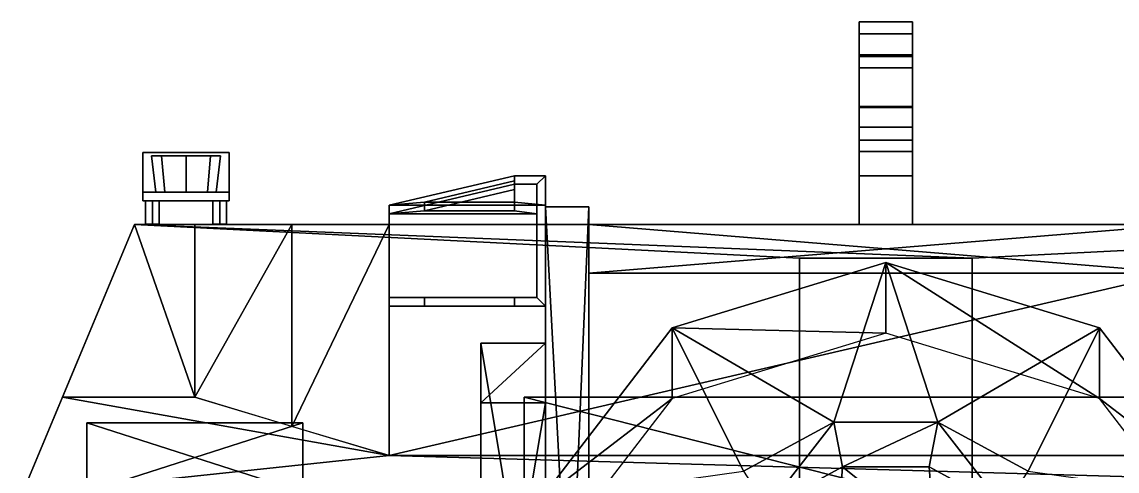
# Model space of a CAD drawing. Header units: millimetres. Extents: x -10.2 to 10.2, y -18.1 to 28.
# Drawn here: x -10 to 2.68, y 14.27 to 19.47 of the extents above; entities that cross this region are included whole.
import ezdxf

# ---------------------------------------------------------------- set-up
doc = ezdxf.new("R2010")
doc.units = ezdxf.units.MM
doc.header["$MEASUREMENT"] = 0
doc.layers.add('Default', color=7, linetype='Continuous')
doc.layers.add('wheels', color=2, linetype='Continuous')

msp = doc.modelspace()

# ---------------------------------------------------------------- linework, layer by layer
at = {"layer": 'Default', "extrusion": (1, 0, 0)}
for p, q in [((-3.938, 15.062, 6.25), (-3.938, 15.75, 6.25)), ((-3.938, 15.75, 6.25), (-3.938, 15.75, 5.188)), ((-3.938, 15.75, 5.188), (-3.938, 11.25, 4.5)), ((-3.938, 10.625, 5.375), (-3.938, 15.062, 5.562)), ((-3.938, 15.062, 5.562), (-3.938, 15.062, 6.25))]:
    msp.add_line(p, q, dxfattribs=at)
at = {"layer": 'Default'}
for points in [[(-0.31, 19.47, 6.45), (-0.31, 19.07, 5.97), (-0.31, 18.94, 6.59), (-0.31, 19.09, 6.75)], [(-0.31, 19.47, 6.45), (-0.31, 19.09, 6.75), (-0.31, 19.09, 7.18), (-0.31, 19.47, 7.18)], [(-0.31, 19.47, 7.18), (-0.31, 19.09, 7.18), (-0.31, 18.49, 7.44), (-0.31, 19.33, 7.44)], [(-0.31, 19.07, 5.97), (-0.31, 19.47, 6.45), (0.31, 19.47, 6.45), (0.31, 19.07, 5.97)], [(-0.31, 19.47, 6.45), (-0.31, 19.47, 7.18), (0.31, 19.47, 7.18), (0.31, 19.47, 6.45)], [(-0.31, 19.47, 7.18), (-0.31, 19.33, 7.44), (0.31, 19.33, 7.44), (0.31, 19.47, 7.18)], [(0.31, 18.94, 6.59), (0.31, 19.07, 5.97), (0.31, 19.47, 6.45), (0.31, 19.09, 6.75)], [(0.31, 19.09, 7.18), (0.31, 19.09, 6.75), (0.31, 19.47, 6.45), (0.31, 19.47, 7.18)], [(0.31, 18.49, 7.44), (0.31, 19.09, 7.18), (0.31, 19.47, 7.18), (0.31, 19.33, 7.44)], [(-0.31, 19.33, 7.44), (-0.31, 18.49, 7.44), (0.31, 18.49, 7.44), (0.31, 19.33, 7.44)], [(-0.31, 18.49, 7.44), (-0.31, 19.09, 7.18), (0.31, 19.09, 7.18), (0.31, 18.49, 7.44)], [(-0.31, 19.09, 7.18), (-0.31, 19.09, 6.75), (0.31, 19.09, 6.75), (0.31, 19.09, 7.18)], [(-0.31, 19.09, 6.75), (-0.31, 18.94, 6.59), (0.31, 18.94, 6.59), (0.31, 19.09, 6.75)], [(-0.31, 19.07, 5.97), (-0.31, 18.48, 5.97), (-0.31, 18.48, 6.59), (-0.31, 18.94, 6.59)], [(-0.31, 18.48, 5.97), (-0.31, 19.07, 5.97), (0.31, 19.07, 5.97), (0.31, 18.48, 5.97)], [(0.31, 18.48, 6.59), (0.31, 18.48, 5.97), (0.31, 19.07, 5.97), (0.31, 18.94, 6.59)], [(-0.31, 18.94, 6.59), (-0.31, 18.48, 6.59), (0.31, 18.48, 6.59), (0.31, 18.94, 6.59)], [(-0.31, 18.49, 7.18), (-0.31, 18.25, 7.18), (-0.31, 18.1, 7.58), (-0.31, 18.49, 7.58)], [(-0.31, 18.49, 7.44), (-0.31, 18.49, 7.58), (0.31, 18.49, 7.58), (0.31, 18.49, 7.44)], [(-0.31, 18.49, 7.58), (-0.31, 18.1, 7.58), (0.31, 18.1, 7.58), (0.31, 18.49, 7.58)], [(-0.31, 18.25, 7.18), (-0.31, 18.49, 7.18), (0.31, 18.49, 7.18), (0.31, 18.25, 7.18)], [(-0.31, 18.49, 7.18), (-0.31, 18.49, 7.44), (0.31, 18.49, 7.44), (0.31, 18.49, 7.18)], [(-0.31, 18.48, 5.97), (-0.31, 18.1, 6.21), (-0.31, 18.25, 6.86), (-0.31, 18.48, 6.86)], [(-0.31, 18.1, 6.21), (-0.31, 18.48, 5.97), (0.31, 18.48, 5.97), (0.31, 18.1, 6.21)], [(-0.31, 18.48, 6.59), (-0.31, 18.48, 6.86), (0.31, 18.48, 6.86), (0.31, 18.48, 6.59)], [(-0.31, 18.48, 6.86), (-0.31, 18.25, 6.86), (0.31, 18.25, 6.86), (0.31, 18.48, 6.86)], [(0.31, 18.1, 7.58), (0.31, 18.25, 7.18), (0.31, 18.49, 7.18), (0.31, 18.49, 7.58)], [(0.31, 18.25, 6.86), (0.31, 18.1, 6.21), (0.31, 18.48, 5.97), (0.31, 18.48, 6.86)], [(-0.31, 18.25, 6.86), (-0.31, 18.1, 6.21), (-0.31, 18.1, 7.58), (-0.31, 18.25, 7.18)], [(-0.31, 18.25, 6.86), (-0.31, 18.25, 7.18), (0.31, 18.25, 7.18), (0.31, 18.25, 6.86)], [(0.31, 18.1, 7.58), (0.31, 18.1, 6.21), (0.31, 18.25, 6.86), (0.31, 18.25, 7.18)], [(-0.31, 18.1, 6.21), (-0.31, 17.97, 6.47), (-0.31, 17.97, 7.45), (-0.31, 18.1, 7.58)], [(-0.31, 17.97, 6.47), (-0.31, 18.1, 6.21), (0.31, 18.1, 6.21), (0.31, 17.97, 6.47)], [(-0.31, 18.1, 7.58), (-0.31, 17.97, 7.45), (0.31, 17.97, 7.45), (0.31, 18.1, 7.58)], [(0.31, 17.97, 7.45), (0.31, 17.97, 6.47), (0.31, 18.1, 6.21), (0.31, 18.1, 7.58)], [(-8.6, 17.96, 9.1), (-8.6, 17.96, 9.2), (-7.6, 17.96, 9.2), (-7.6, 17.96, 9.1)], [(-8.6, 17.96, 9.2), (-8.6, 17.4, 9.2), (-7.6, 17.4, 9.2), (-7.6, 17.96, 9.2)], [(-7.6, 17.96, 9.1), (-7.6, 17.5, 9.1), (-8.6, 17.5, 9.1), (-8.6, 17.96, 9.1)], [(-8.6, 17.5, 9.1), (-8.6, 17.4, 9.2), (-8.6, 17.96, 9.2), (-8.6, 17.96, 9.1)], [(-7.6, 17.96, 9.2), (-7.6, 17.4, 9.2), (-7.6, 17.5, 9.1), (-7.6, 17.96, 9.1)], [(-0.31, 17.97, 6.47), (-0.31, 17.69, 6.47), (-0.31, 17.69, 7.45), (-0.31, 17.97, 7.45)], [(-0.31, 17.97, 7.45), (-0.31, 17.69, 7.45), (0.31, 17.69, 7.45), (0.31, 17.97, 7.45)], [(-0.31, 17.69, 6.47), (-0.31, 17.97, 6.47), (0.31, 17.97, 6.47), (0.31, 17.69, 6.47)], [(0.31, 17.69, 7.45), (0.31, 17.69, 6.47), (0.31, 17.97, 6.47), (0.31, 17.97, 7.45)], [(-5.75, 17.35, 7.5), (-4.3, 17.69, 4.98), (-4.3, 17.59, 4.98), (-5.75, 17.25, 7.5)], [(-5.34, 17.385, 7.24), (-4.3, 17.629, 5.432), (-4.3, 17.69, 4.98), (-5.75, 17.35, 7.5)], [(-5.34, 17.285, 7.24), (-4.3, 17.529, 5.432), (-4.3, 17.629, 5.432), (-5.34, 17.385, 7.24)], [(-3.94, 17.35, 7.5), (-3.94, 17.69, 4.98), (-4.3, 17.69, 4.98), (-4.3, 17.385, 7.24)], [(-4.3, 17.69, 4.98), (-3.94, 17.69, 4.98), (-4.04, 17.59, 4.98), (-4.3, 17.59, 4.98)], [(-4.3, 17.385, 7.24), (-4.3, 17.629, 5.432), (-4.3, 17.529, 5.432), (-4.3, 17.285, 7.24)], [(-3.94, 17.69, 4.98), (-3.94, 16.18, 4.98), (-4.04, 16.28, 4.98), (-4.04, 17.59, 4.98)], [(-3.94, 16.18, 7.5), (-3.94, 16.18, 4.98), (-3.94, 17.69, 4.98), (-3.94, 17.35, 7.5)], [(-0.31, 17.69, 5.82), (-0.31, 17.125, 5.82), (-0.31, 17.125, 7.5), (-0.31, 17.69, 7.5)], [(-0.31, 17.69, 7.5), (-0.31, 17.125, 7.5), (0.31, 17.125, 7.5), (0.31, 17.69, 7.5)], [(-0.31, 17.69, 7.45), (-0.31, 17.69, 7.5), (0.31, 17.69, 7.5), (0.31, 17.69, 7.45)], [(-0.31, 17.69, 5.82), (-0.31, 17.69, 6.47), (0.31, 17.69, 6.47), (0.31, 17.69, 5.82)], [(-0.31, 17.125, 5.82), (-0.31, 17.69, 5.82), (0.31, 17.69, 5.82), (0.31, 17.125, 5.82)], [(0.31, 17.125, 7.5), (0.31, 17.125, 5.82), (0.31, 17.69, 5.82), (0.31, 17.69, 7.5)], [(-7.6, 17.5, 9.1), (-7.6, 17.5, 7.31), (-8.6, 17.5, 7.31), (-8.6, 17.5, 9.1)], [(-8.6, 17.5, 9.1), (-8.6, 17.4, 9.2), (-7.6, 17.4, 9.2), (-7.6, 17.5, 9.1)], [(-7.6, 17.5, 9.1), (-7.6, 17.4, 9.2), (-8.6, 17.4, 9.2), (-8.6, 17.5, 9.1)], [(-7.6, 17.5, 7.31), (-7.6, 17.4, 7.31), (-8.6, 17.4, 7.31), (-8.6, 17.5, 7.31)], [(-8.6, 17.5, 7.31), (-8.6, 17.4, 7.31), (-8.6, 17.4, 9.2), (-8.6, 17.5, 9.1)], [(-7.6, 17.4, 9.2), (-7.6, 17.4, 7.31), (-7.6, 17.5, 7.31), (-7.6, 17.5, 9.1)], [(-4.3, 17.59, 4.98), (-4.3, 17.529, 5.432), (-5.34, 17.285, 7.24), (-5.75, 17.25, 7.5)], [(-4.3, 17.59, 4.98), (-4.04, 17.59, 4.98), (-4.04, 17.25, 7.5), (-4.3, 17.285, 7.24)], [(-4.04, 17.59, 4.98), (-4.04, 16.28, 4.98), (-4.04, 16.28, 7.5), (-4.04, 17.25, 7.5)], [(-8.6, 17.4, 9.2), (-8.6, 17.4, 7.31), (-7.6, 17.4, 7.31), (-7.6, 17.4, 9.2)], [(-3.94, 17.35, 7.5), (-4.3, 17.385, 7.24), (-5.34, 17.385, 7.24), (-5.75, 17.35, 7.5)], [(-5.34, 17.385, 7.24), (-4.3, 17.385, 7.24), (-4.3, 17.285, 7.24), (-5.34, 17.285, 7.24)], [(-5.75, 17.35, 7.63), (-5.75, 16.18, 7.63), (-3.94, 16.18, 7.63), (-3.94, 17.35, 7.63)], [(-5.75, 17.35, 7.5), (-5.75, 16.18, 7.5), (-5.75, 16.18, 7.63), (-5.75, 17.35, 7.63)], [(-3.94, 17.35, 7.63), (-3.94, 17.35, 7.5), (-5.75, 17.35, 7.5), (-5.75, 17.35, 7.63)], [(-5.34, 17.285, 7.24), (-4.3, 17.285, 7.24), (-4.04, 17.25, 7.5), (-5.75, 17.25, 7.5)], [(-4.04, 17.25, 7.5), (-4.04, 16.28, 7.5), (-5.75, 16.28, 7.5), (-5.75, 17.25, 7.5)], [(-3.94, 16.18, 7.63), (-3.94, 16.18, 7.5), (-3.94, 17.35, 7.5), (-3.94, 17.35, 7.63)], [(-3.438, 7.875, 5.062), (-3.938, 7.875, 5.062), (-3.938, 17.33, 5.562)], [(-3.438, 17.33, 5.562), (-3.938, 17.33, 5.562), (-3.938, 17.33, 6.438)], [(-3.438, 17.33, 6.438), (-3.938, 17.33, 6.438), (-3.938, 5.57, 6.438)], [(-3.938, 17.33, 5.562), (-3.938, 7.875, 5.062), (-3.938, 17.33, 6.438)], [(-3.438, 7.875, 5.062), (-3.938, 17.33, 5.562), (-3.438, 17.33, 5.562)], [(-3.438, 17.33, 5.562), (-3.938, 17.33, 6.438), (-3.438, 17.33, 6.438)], [(-3.438, 17.33, 6.438), (-3.938, 5.57, 6.438), (-3.438, 5.57, 6.438)], [(-3.938, 7.875, 5.062), (-3.938, 5.57, 6.438), (-3.938, 17.33, 6.438)], [(-3.438, 5.57, 6.438), (-3.438, 7.875, 5.062), (-3.438, 17.33, 6.438)], [(-3.438, 7.875, 5.062), (-3.438, 17.33, 5.562), (-3.438, 17.33, 6.438)], [(-10, 14, 14.5), (-8.698, 17.125, 13.5), (-9.531, 15.125, 7.5), (-10, 14, 8.75)], [(-1, 16.734, 13.625), (-8.698, 17.125, 13.5), (-10, 14, 14.5), (-1, 14, 14.5)], [(-8.698, 17.125, 13.5), (-8.698, 17.125, 7.5), (-9.531, 15.125, 7.5)], [(-8, 15.125, 7.5), (-9.531, 15.125, 7.5), (-8.698, 17.125, 7.5)], [(-8.698, 17.125, 7.5), (-8.698, 17.125, 13.5), (-5.75, 17.125, 8.25)], [(-8.698, 17.125, 13.5), (8.698, 17.125, 13.5), (-5.75, 17.125, 8.25)], [(-5.75, 17.125, 8.25), (-8, 17.125, 7.5), (-8.698, 17.125, 7.5)], [(-8.698, 17.125, 13.5), (-1, 16.734, 13.625), (1, 16.734, 13.625)], [(-8.698, 17.125, 13.5), (1, 16.734, 13.625), (8.698, 17.125, 13.5)], [(-8, 17.125, 7.5), (-8, 15.125, 7.5), (-8.698, 17.125, 7.5)], [(-8, 15.125, 7.5), (-8, 17.125, 7.5), (-6.875, 17.125, 7.875)], [(-8, 15.125, 7.5), (-6.875, 17.125, 7.875), (-6.875, 14.787, 7.875)], [(-6.875, 14.787, 7.875), (-6.875, 17.125, 7.875), (-5.75, 17.125, 8.25)], [(-6.875, 14.787, 7.875), (-5.75, 17.125, 8.25), (-5.75, 14.45, 8.25)], [(8.698, 17.125, 13.5), (5.774, 17.125, 8.25), (-5.75, 17.125, 8.25)], [(5.774, 17.125, 8.25), (5.774, 14.45, 8.25), (-5.75, 14.45, 8.25)], [(5.774, 17.125, 8.25), (-5.75, 14.45, 8.25), (-5.75, 17.125, 8.25)], [(-3.438, 17.125, 5.812), (-3.438, 17.125, 7.5), (3.438, 17.125, 7.5)], [(-3.438, 17.125, 6.438), (-3.438, 16.562, 6.438), (-3.438, 16.562, 7.5)], [(-3.438, 17.125, 7.5), (-3.438, 16.562, 7.5), (3.438, 16.562, 7.5)], [(3.438, 17.125, 5.812), (3.438, 16.562, 5.812), (-3.438, 16.562, 5.812)], [(-3.438, 17.125, 5.812), (3.438, 17.125, 7.5), (3.438, 17.125, 5.812)], [(-3.438, 17.125, 6.438), (-3.438, 16.562, 7.5), (-3.438, 17.125, 7.5)], [(-3.438, 17.125, 7.5), (3.438, 16.562, 7.5), (3.438, 17.125, 7.5)], [(3.438, 17.125, 5.812), (-3.438, 16.562, 5.812), (-3.438, 17.125, 5.812)], [(10, 14, 14.5), (8.698, 17.125, 13.5), (1, 16.734, 13.625), (1, 14, 14.5)], [(1, 16.734, 13.625), (-1, 16.734, 13.625), (-1, 13.208, 13.625), (1, 13.208, 13.625)], [(-1, 14, 14.5), (-1, 13.208, 13.625), (-1, 16.734, 13.625)], [(1, 14, 14.5), (1, 16.734, 13.625), (1, 13.208, 13.625)], [(-3.438, 16.562, 5.812), (3.438, 16.562, 5.812), (3.438, 16.562, 7.5)], [(-3.438, 16.562, 5.812), (3.438, 16.562, 7.5), (-3.438, 16.562, 7.5)], [(-5.75, 16.28, 7.5), (-4.3, 16.28, 4.98), (-4.3, 16.18, 4.98), (-5.75, 16.18, 7.5)], [(-4.04, 16.28, 7.5), (-4.3, 16.28, 7.24), (-5.34, 16.28, 7.24), (-5.75, 16.28, 7.5)], [(-5.34, 16.28, 7.24), (-4.3, 16.28, 5.432), (-4.3, 16.28, 4.98), (-5.75, 16.28, 7.5)], [(-5.34, 16.18, 7.24), (-4.3, 16.18, 5.432), (-4.3, 16.28, 5.432), (-5.34, 16.28, 7.24)], [(-5.34, 16.28, 7.24), (-4.3, 16.28, 7.24), (-4.3, 16.18, 7.24), (-5.34, 16.18, 7.24)], [(-4.3, 16.28, 7.24), (-4.3, 16.28, 4.98), (-4.3, 16.18, 4.98), (-4.3, 16.18, 7.24)], [(-4.3, 16.28, 4.98), (-4.04, 16.28, 4.98), (-3.94, 16.18, 4.98), (-4.3, 16.18, 4.98)], [(-4.04, 16.28, 7.5), (-4.04, 16.28, 4.98), (-4.3, 16.28, 4.98), (-4.3, 16.28, 7.24)], [(-5.34, 16.18, 7.24), (-4.3, 16.18, 7.24), (-3.94, 16.18, 7.5), (-5.75, 16.18, 7.5)], [(-4.3, 16.18, 4.98), (-4.3, 16.18, 5.432), (-5.34, 16.18, 7.24), (-5.75, 16.18, 7.5)], [(-5.75, 16.18, 7.63), (-5.75, 16.18, 7.5), (-3.94, 16.18, 7.5), (-3.94, 16.18, 7.63)], [(-4.3, 16.18, 4.98), (-3.94, 16.18, 4.98), (-3.94, 16.18, 7.5), (-4.3, 16.18, 7.24)], [(-4.688, 15.062, 5.562), (-4.688, 15.75, 5.188), (-4.688, 11.25, 4.5)], [(-4.688, 15.062, 6.25), (-4.688, 15.75, 6.25), (-4.688, 15.062, 5.562)], [(-4.688, 15.75, 5.188), (-4.688, 15.062, 5.562), (-4.688, 15.75, 6.25)], [(-3.938, 11.25, 4.5), (-4.688, 11.25, 4.5), (-4.688, 15.75, 5.188)], [(-3.938, 15.75, 5.188), (-4.688, 15.75, 5.188), (-4.688, 15.75, 6.25)], [(-3.938, 15.75, 6.25), (-4.688, 15.75, 6.25), (-4.688, 15.062, 6.25)], [(-3.938, 11.25, 4.5), (-4.688, 15.75, 5.188), (-3.938, 15.75, 5.188)], [(-3.938, 15.75, 5.188), (-4.688, 15.75, 6.25), (-3.938, 15.75, 6.25)], [(-3.938, 15.75, 6.25), (-4.688, 15.062, 6.25), (-3.938, 15.062, 6.25)], [(-3.938, 15.062, 5.562), (-3.938, 11.25, 4.5), (-3.938, 15.75, 5.188)], [(-3.938, 15.062, 6.25), (-3.938, 15.062, 5.562), (-3.938, 15.75, 6.25)], [(-3.938, 15.75, 5.188), (-3.938, 15.75, 6.25), (-3.938, 15.062, 5.562)], [(-9.531, 15.125, 7.5), (-5.75, 14.45, 8.25), (-10, 14, 8.75)], [(-5.75, 14.45, 8.25), (-9.531, 15.125, 7.5), (-8, 15.125, 7.5)], [(-4.188, 14.45, 8.25), (-4.188, 15.125, 7.5), (-4.188, 13, 6.438)], [(-4.188, 15.125, 8.25), (-4.188, 15.125, 7.5), (-4.188, 14.45, 8.25)], [(4.188, 15.125, 7.5), (-4.188, 15.125, 7.5), (-4.188, 15.125, 8.25)], [(4.188, 13, 6.438), (-4.188, 13, 6.438), (-4.188, 15.125, 7.5)], [(4.188, 15.125, 7.5), (-4.188, 15.125, 8.25), (4.188, 15.125, 8.25)], [(4.188, 13, 6.438), (-4.188, 15.125, 7.5), (4.188, 15.125, 7.5)], [(-4.688, 11.25, 4.5), (-4.688, 10.625, 5.375), (-4.688, 15.062, 5.562)], [(-3.938, 15.062, 6.25), (-4.688, 15.062, 6.25), (-4.688, 15.062, 5.562)], [(-3.938, 15.062, 5.562), (-4.688, 15.062, 5.562), (-4.688, 10.625, 5.375)], [(-3.938, 15.062, 6.25), (-4.688, 15.062, 5.562), (-3.938, 15.062, 5.562)], [(-3.938, 15.062, 5.562), (-4.688, 10.625, 5.375), (-3.938, 10.625, 5.375)], [(-3.938, 11.25, 4.5), (-3.938, 15.062, 5.562), (-3.938, 10.625, 5.375)], [(10, 14, 8.75), (-10, 14, 8.75), (-5.75, 14.45, 8.25)], [(10, 14, 8.75), (-5.75, 14.45, 8.25), (5.774, 14.45, 8.25)], [(-4.188, 6.875, 8.5), (-4.188, 14, 8.75), (-4.188, 14.45, 8.25)], [(-4.188, 13, 6.438), (-4.188, 6.875, 8.5), (-4.188, 14.45, 8.25)]]:
    msp.add_3dface(points, dxfattribs=at)
at = {"layer": 'Default', "ltscale": 100}
for points in [[(-8.5, 17.92, 8.65), (-8.383, 17.92, 8.933), (-8.1, 17.92, 9.05), (-8.383, 17.92, 8.367)], [(-8.45, 17.5, 8.65), (-8.347, 17.5, 8.897), (-8.383, 17.92, 8.933), (-8.5, 17.92, 8.65)], [(-8.347, 17.5, 8.403), (-8.45, 17.5, 8.65), (-8.5, 17.92, 8.65), (-8.383, 17.92, 8.367)], [(-8.383, 17.92, 8.367), (-8.1, 17.92, 9.05), (-7.817, 17.92, 8.933), (-8.1, 17.92, 8.25)], [(-8.1, 17.5, 8.3), (-8.347, 17.5, 8.403), (-8.383, 17.92, 8.367), (-8.1, 17.92, 8.25)], [(-8.347, 17.5, 8.897), (-8.1, 17.5, 9), (-8.1, 17.92, 9.05), (-8.383, 17.92, 8.933)], [(-8.1, 17.92, 8.25), (-7.817, 17.92, 8.933), (-7.7, 17.92, 8.65), (-7.817, 17.92, 8.367)], [(-7.853, 17.5, 8.403), (-8.1, 17.5, 8.3), (-8.1, 17.92, 8.25), (-7.817, 17.92, 8.367)], [(-8.1, 17.5, 9), (-7.853, 17.5, 8.897), (-7.817, 17.92, 8.933), (-8.1, 17.92, 9.05)], [(-7.853, 17.5, 8.897), (-7.75, 17.5, 8.65), (-7.7, 17.92, 8.65), (-7.817, 17.92, 8.933)], [(-7.75, 17.5, 8.65), (-7.853, 17.5, 8.403), (-7.817, 17.92, 8.367), (-7.7, 17.92, 8.65)], [(-8.57, 17.4, 8.65), (-8.49, 17.4, 8.57), (-8.49, 17.13, 8.57), (-8.57, 17.13, 8.65)], [(-8.49, 17.4, 8.73), (-8.57, 17.4, 8.65), (-8.57, 17.13, 8.65), (-8.49, 17.13, 8.73)], [(-8.49, 17.4, 8.57), (-8.41, 17.4, 8.65), (-8.41, 17.13, 8.65), (-8.49, 17.13, 8.57)], [(-8.41, 17.4, 8.65), (-8.49, 17.4, 8.73), (-8.49, 17.13, 8.73), (-8.41, 17.13, 8.65)], [(-7.79, 17.4, 8.65), (-7.71, 17.4, 8.57), (-7.71, 17.13, 8.57), (-7.79, 17.13, 8.65)], [(-7.71, 17.4, 8.73), (-7.79, 17.4, 8.65), (-7.79, 17.13, 8.65), (-7.71, 17.13, 8.73)], [(-7.71, 17.4, 8.57), (-7.63, 17.4, 8.65), (-7.63, 17.13, 8.65), (-7.71, 17.13, 8.57)], [(-7.63, 17.4, 8.65), (-7.71, 17.4, 8.73), (-7.71, 17.13, 8.73), (-7.63, 17.13, 8.65)]]:
    msp.add_3dface(points, dxfattribs=at)
at = {"layer": 'wheels'}
for points in [[(-2.472, 15.927, 16.877), (-0.603, 14.838, 17.254), (0, 16.686, 16.615)], [(-2.472, 15.927, 16.877), (0, 16.686, 16.615), (0, 15.869, 14.252)], [(-0.603, 14.838, 17.254), (0.603, 14.838, 17.254), (0, 16.686, 16.615)], [(0, 15.869, 14.252), (0, 16.686, 16.615), (2.472, 15.11, 14.514)], [(0, 16.686, 16.615), (0.603, 14.838, 17.254), (2.472, 15.927, 16.877)], [(0, 16.686, 16.615), (2.472, 15.927, 16.877), (2.472, 15.11, 14.514)], [(-4, 13.939, 17.564), (-2.472, 15.927, 16.877), (-2.472, 15.11, 14.514)], [(-2.472, 15.927, 16.877), (-4, 13.939, 17.564), (-1.647, 14.268, 17.451)], [(-2.472, 15.11, 14.514), (-2.472, 15.927, 16.877), (0, 15.869, 14.252)], [(-2.472, 15.927, 16.877), (-1.647, 14.268, 17.451), (-0.603, 14.838, 17.254)], [(2.472, 15.927, 16.877), (0.603, 14.838, 17.254), (1.647, 14.268, 17.451)], [(2.472, 15.927, 16.877), (1.647, 14.268, 17.451), (4, 13.939, 17.564)], [(4, 13.939, 17.564), (2.472, 15.11, 14.514), (2.472, 15.927, 16.877)], [(-4, 13.939, 17.564), (-2.472, 15.11, 14.514), (-4, 13.123, 15.201)], [(4, 13.939, 17.564), (4, 13.123, 15.201), (2.472, 15.11, 14.514)], [(-1.373, 13.845, 17.068), (-0.603, 14.838, 17.254), (-1.647, 14.268, 17.451)], [(-1.373, 13.845, 17.068), (-0.502, 14.32, 16.904), (-0.603, 14.838, 17.254)], [(0.603, 14.838, 17.254), (-0.603, 14.838, 17.254), (-0.502, 14.32, 16.904)], [(0.603, 14.838, 17.254), (-0.502, 14.32, 16.904), (0.502, 14.32, 16.904)], [(0.603, 14.838, 17.254), (0.502, 14.32, 16.904), (1.373, 13.845, 17.068)], [(1.647, 14.268, 17.451), (0.603, 14.838, 17.254), (1.373, 13.845, 17.068)], [(-9.25, 14.831, 4.125), (-9.25, 14.028, 1.653), (-9.25, 12.875, 3.522)], [(-9.25, 12.875, 4.728), (-9.25, 14.831, 4.125), (-9.25, 12.875, 3.522)], [(-9.25, 14.028, 6.597), (-9.25, 14.831, 4.125), (-9.25, 12.875, 4.728)], [(-9.25, 14.831, 4.125), (-9.25, 14.028, 6.597), (-6.75, 14.028, 6.597)], [(-9.25, 14.028, 1.653), (-9.25, 14.831, 4.125), (-6.75, 14.831, 4.125)], [(-9.25, 14.831, 4.125), (-6.75, 14.028, 6.597), (-6.75, 14.831, 4.125)], [(-9.25, 14.028, 1.653), (-6.75, 14.831, 4.125), (-6.75, 14.028, 1.653)], [(-6.75, 14.028, 6.597), (-6.75, 14.028, 1.653), (-6.75, 14.831, 4.125)], [(-0.502, 14.32, 16.904), (-1.373, 13.845, 17.068), (-0.562, 13.468, 17.198)], [(-0.502, 14.32, 16.904), (-0.562, 13.468, 17.198), (0.562, 13.468, 17.198)], [(-0.502, 14.32, 16.904), (0.562, 13.468, 17.198), (0.502, 14.32, 16.904)], [(0.502, 14.32, 16.904), (0.562, 13.468, 17.198), (1.373, 13.845, 17.068)]]:
    msp.add_3dface(points, dxfattribs=at)

doc.saveas('drawing.dxf')
